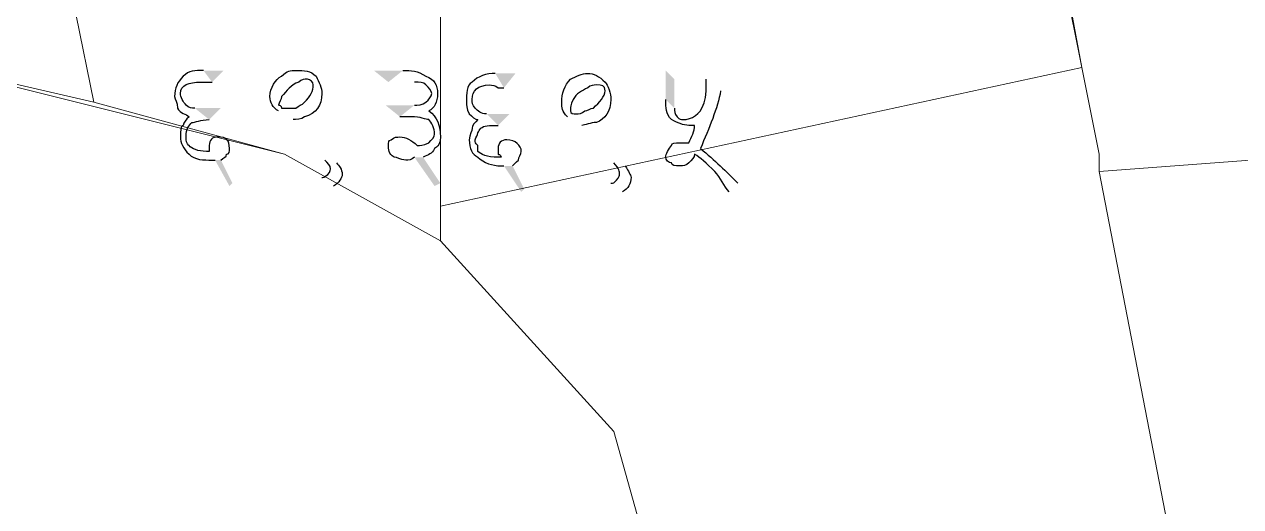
# Model space of a CAD drawing. Header units: metres. Extents: x 345912 to 349030, y 3061206 to 3061792.
# Drawn here: x 346026.44 to 346047.83, y 3061277.5 to 3061285.98 of the extents above; entities that cross this region are included whole.
import ezdxf

# ---------------------------------------------------------------- set-up
doc = ezdxf.new("R2010")
doc.units = ezdxf.units.M
doc.header["$MEASUREMENT"] = 0
doc.layers.add('PDF5_Geometry', color=7, linetype='Continuous')
doc.layers.add('PDF5_Solid Fills', color=7, linetype='Continuous')

msp = doc.modelspace()

# ---------------------------------------------------------------- hatches: boundary and pattern name
at = {"layer": 'PDF5_Solid Fills', "transparency": 33554559}
h = msp.add_hatch(color=256, dxfattribs=at)
h.paths.add_polyline_path([(346029.74134, 3061284.96444), (346029.94454, 3061285.16764), (346029.58894, 3061285.16764)], flags=0)
h.paths.add_polyline_path([(346029.79214, 3061283.59284), (346030.04614, 3061283.13564), (346030.09694, 3061283.18644), (346029.89374, 3061283.59284)], flags=0)
h.paths.add_polyline_path([(346029.69054, 3061284.30404), (346029.89374, 3061284.50724), (346029.43654, 3061284.50724)], flags=0)
h.paths.add_polyline_path([(346031.16374, 3061284.30404), (346031.92574, 3061283.54204)], flags=0)
h.paths.add_polyline_path([(346031.87494, 3061283.13564), (346031.67174, 3061283.28804)], flags=0)
h.paths.add_polyline_path([(346031.72254, 3061283.59284), (346030.90974, 3061284.45644)], flags=0)
h.paths.add_polyline_path([(346032.84014, 3061284.96444), (346032.58614, 3061285.16764), (346033.09414, 3061285.16764)], flags=0)
h.paths.add_polyline_path([(346033.44974, 3061283.64364), (346033.75454, 3061283.18644), (346033.65294, 3061283.13564), (346033.29734, 3061283.64364)], flags=0)
h.paths.add_polyline_path([(346033.04334, 3061284.35484), (346032.78934, 3061284.55804), (346033.29734, 3061284.55804)], flags=0)
h = msp.add_hatch(color=256, dxfattribs=at)
h.paths.add_polyline_path([(346034.87214, 3061284.86284), (346035.07534, 3061285.11684), (346034.71974, 3061285.11684)], flags=0)
h.paths.add_polyline_path([(346034.87214, 3061283.49124), (346035.17694, 3061283.03404), (346035.22774, 3061283.08484), (346035.02454, 3061283.49124)], flags=0)
h.paths.add_polyline_path([(346034.77054, 3061284.20244), (346034.97374, 3061284.40564), (346034.56734, 3061284.40564)], flags=0)
h.paths.add_polyline_path([(346036.24374, 3061284.20244), (346037.00574, 3061283.49124)], flags=0)
h.paths.add_polyline_path([(346036.95494, 3061283.03404), (346036.75174, 3061283.18644)], flags=0)
h.paths.add_polyline_path([(346036.80254, 3061283.54204), (346035.98974, 3061284.35484)], flags=0)
h.paths.add_polyline_path([(346038.42814, 3061285.01524), (346038.68214, 3061284.81204)], flags=0)
h.paths.add_polyline_path([(346038.98694, 3061283.18644), (346038.83454, 3061283.03404)], flags=0)
h.paths.add_polyline_path([(346037.71694, 3061284.65964), (346037.71694, 3061285.16764), (346037.86934, 3061285.01524), (346037.86934, 3061284.50724)], flags=0)

# ---------------------------------------------------------------- linework, layer by layer
at = {"layer": 'PDF5_Geometry', "lineweight": 9}
for points in [[(346027.65854, 3061284.60884), (346023.69614, 3061285.52324), (346021.56254, 3061285.52324), (346013.63774, 3061285.82803), (346013.02814, 3061287.96164), (346013.63774, 3061290.70485), (346013.63774, 3061296.19123), (346018.81933, 3061296.19123), (346026.43933, 3061296.19123), (346027.35373, 3061286.13284)], [(346027.65854, 3061284.60884), (346023.69614, 3061285.52324), (346021.56254, 3061285.52324), (346013.63774, 3061285.82803), (346013.02814, 3061287.96164), (346013.63774, 3061290.70485), (346013.63774, 3061296.19123), (346018.81933, 3061296.19123), (346026.43933, 3061296.19123), (346027.35373, 3061286.13284)], [(346056.00494, 3061294.66724), (346056.30974, 3061292.22884), (346057.52894, 3061284.30403), (346045.33694, 3061283.38963), (346045.33694, 3061283.69444), (346045.03214, 3061285.21844), (346043.50814, 3061293.44803), (346042.89854, 3061296.19123), (346049.60414, 3061294.97205)], [(346056.00494, 3061294.66724), (346056.30974, 3061292.22884), (346057.52894, 3061284.30403), (346045.33694, 3061283.38963), (346045.33694, 3061283.69444), (346045.03214, 3061285.21844), (346043.50814, 3061293.44803), (346042.89854, 3061296.19123), (346049.60414, 3061294.97205)], [(346044.72733, 3061286.74243), (346045.03214, 3061285.21844), (346033.75454, 3061282.78004), (346033.75454, 3061286.43764)], [(346044.72733, 3061286.74243), (346045.03214, 3061285.21844), (346033.75454, 3061282.78004), (346033.75454, 3061286.43764)], [(346033.75454, 3061286.43764), (346033.75454, 3061282.78004), (346033.75454, 3061282.17044), (346031.01134, 3061283.69444), (346027.65854, 3061284.60884), (346027.35373, 3061286.13284)], [(346033.75454, 3061286.43764), (346033.75454, 3061282.78004), (346033.75454, 3061282.17044), (346031.01134, 3061283.69444), (346027.65854, 3061284.60884), (346027.35373, 3061286.13284)], [(346033.75454, 3061282.17044), (346036.80254, 3061278.81764), (346038.93614, 3061271.19764), (346001.44574, 3061271.19764), (346000.22653, 3061277.59844), (346000.22653, 3061284.30403), (346005.40814, 3061284.60884), (346007.84653, 3061284.60884), (346011.80894, 3061285.52324), (346013.63774, 3061285.82803), (346021.56254, 3061285.52324), (346023.69614, 3061285.52324), (346031.01134, 3061283.69444)], [(346033.75454, 3061282.17044), (346036.80254, 3061278.81764), (346038.93614, 3061271.19764), (346001.44574, 3061271.19764), (346000.22653, 3061277.59844), (346000.22653, 3061284.30403), (346005.40814, 3061284.60884), (346007.84653, 3061284.60884), (346011.80894, 3061285.52324), (346013.63774, 3061285.82803), (346021.56254, 3061285.52324), (346023.69614, 3061285.52324), (346031.01134, 3061283.69444)], [(346045.33694, 3061283.38963), (346047.16574, 3061273.94085), (346046.86094, 3061271.50243), (346046.55614, 3061271.19764), (346038.93614, 3061271.19764), (346036.80254, 3061278.81764), (346033.75454, 3061282.17044), (346033.75454, 3061282.78004), (346045.03214, 3061285.21844), (346045.33694, 3061283.69444)], [(346045.33694, 3061283.38963), (346047.16574, 3061273.94085), (346046.86094, 3061271.50243), (346046.55614, 3061271.19764), (346038.93614, 3061271.19764), (346036.80254, 3061278.81764), (346033.75454, 3061282.17044), (346033.75454, 3061282.78004), (346045.03214, 3061285.21844), (346045.33694, 3061283.69444)], [(346057.52894, 3061283.08485), (346058.44334, 3061273.63604), (346058.74814, 3061272.41683), (346046.86094, 3061271.50243), (346047.16574, 3061273.94085), (346045.33694, 3061283.38963), (346057.52894, 3061284.30403)], [(346057.52894, 3061283.08485), (346058.44334, 3061273.63604), (346058.74814, 3061272.41683), (346046.86094, 3061271.50243), (346047.16574, 3061273.94085), (346045.33694, 3061283.38963), (346057.52894, 3061284.30403)]]:
    msp.add_lwpolyline(points, close=True, dxfattribs=at)
at = {"layer": 'PDF5_Geometry', "lineweight": 25}
for points in [[(346029.23334, 3061285.06604), (346029.13174, 3061284.96444), (346029.08094, 3061284.86284), (346029.08094, 3061284.71044)], [(346029.58894, 3061285.16764), (346029.43654, 3061285.16764), (346029.33494, 3061285.16764), (346029.23334, 3061285.06604)], [(346030.75734, 3061284.71044), (346030.75734, 3061284.86284), (346030.85894, 3061285.01524), (346030.96054, 3061285.06604)], [(346030.96054, 3061285.06604), (346031.06214, 3061285.16764), (346031.11294, 3061285.16764), (346031.21454, 3061285.16764)], [(346031.21454, 3061285.16764), (346031.36694, 3061285.16764), (346031.46854, 3061285.16764), (346031.57014, 3061285.06604)], [(346031.41774, 3061285.01524), (346031.36694, 3061285.01524), (346031.31614, 3061285.01524), (346031.26534, 3061284.96444)], [(346031.51934, 3061284.91364), (346031.51934, 3061284.96444), (346031.46854, 3061285.01524), (346031.41774, 3061285.01524)], [(346031.57014, 3061285.06604), (346031.62094, 3061284.96444), (346031.67174, 3061284.86284), (346031.67174, 3061284.76124)], [(346033.09414, 3061285.16764), (346033.24654, 3061285.16764), (346033.34814, 3061285.16764), (346033.50054, 3061285.06604)], [(346033.50054, 3061285.06604), (346033.65294, 3061285.01524), (346033.70374, 3061284.91364), (346033.70374, 3061284.76124)], [(346034.71974, 3061285.11684), (346034.56734, 3061285.11684), (346034.41494, 3061285.06604), (346034.31334, 3061284.96444)], [(346035.88814, 3061284.60884), (346035.88814, 3061284.76124), (346035.93894, 3061284.91364), (346036.04054, 3061285.01524)], [(346036.04054, 3061285.01524), (346036.14214, 3061285.06604), (346036.24374, 3061285.11684), (346036.34534, 3061285.11684)], [(346036.34534, 3061285.11684), (346036.44694, 3061285.11684), (346036.54854, 3061285.06604), (346036.65014, 3061284.96444)], [(346038.37734, 3061284.55804), (346038.42814, 3061284.65964), (346038.42814, 3061284.81204), (346038.42814, 3061285.01524)], [(346029.18254, 3061284.76124), (346029.18254, 3061284.91364), (346029.33494, 3061284.96444), (346029.53814, 3061284.96444)], [(346029.53814, 3061284.96444), (346029.58894, 3061284.96444), (346029.58894, 3061284.96444), (346029.63974, 3061284.96444)], [(346029.63974, 3061284.96444), (346029.69054, 3061284.96444), (346029.74134, 3061284.96444), (346029.74134, 3061284.96444)], [(346031.26534, 3061284.96444), (346031.11294, 3061284.91364), (346031.06214, 3061284.81204), (346030.96054, 3061284.71044)], [(346031.36694, 3061284.60884), (346031.46854, 3061284.71044), (346031.51934, 3061284.81204), (346031.51934, 3061284.91364)], [(346033.50054, 3061284.91364), (346033.44974, 3061284.96444), (346033.39894, 3061284.96444), (346033.29734, 3061284.96444)], [(346033.60214, 3061284.76124), (346033.60214, 3061284.81204), (346033.55134, 3061284.86284), (346033.50054, 3061284.91364)], [(346034.31334, 3061284.96444), (346034.21174, 3061284.91364), (346034.21174, 3061284.76124), (346034.21174, 3061284.60884)], [(346034.31334, 3061284.65964), (346034.31334, 3061284.81204), (346034.41494, 3061284.91364), (346034.61814, 3061284.91364)], [(346034.61814, 3061284.91364), (346034.66894, 3061284.91364), (346034.71974, 3061284.91364), (346034.77054, 3061284.86284)], [(346034.77054, 3061284.86284), (346034.82134, 3061284.86284), (346034.82134, 3061284.86284), (346034.87214, 3061284.86284)], [(346036.34534, 3061284.86284), (346036.24374, 3061284.81204), (346036.14214, 3061284.76124), (346036.09134, 3061284.65964)], [(346036.49774, 3061284.91364), (346036.44694, 3061284.91364), (346036.39614, 3061284.91364), (346036.34534, 3061284.86284)], [(346036.44694, 3061284.50724), (346036.54854, 3061284.60884), (346036.65014, 3061284.71044), (346036.65014, 3061284.81204)], [(346036.65014, 3061284.81204), (346036.65014, 3061284.91364), (346036.59934, 3061284.91364), (346036.49774, 3061284.91364)], [(346036.65014, 3061284.96444), (346036.70094, 3061284.91364), (346036.75174, 3061284.76124), (346036.75174, 3061284.65964)], [(346038.68214, 3061284.81204), (346038.63134, 3061284.50724), (346038.47894, 3061284.15164), (346038.32654, 3061283.79604)], [(346029.08094, 3061284.71044), (346029.08094, 3061284.65964), (346029.13174, 3061284.60884), (346029.13174, 3061284.50724)], [(346029.28414, 3061284.55804), (346029.23334, 3061284.60884), (346029.18254, 3061284.71044), (346029.18254, 3061284.76124)], [(346030.90974, 3061284.45644), (346030.80814, 3061284.50724), (346030.75734, 3061284.60884), (346030.75734, 3061284.71044)], [(346030.96054, 3061284.71044), (346030.96054, 3061284.65964), (346030.90974, 3061284.60884), (346030.90974, 3061284.55804)], [(346031.21454, 3061284.50724), (346031.26534, 3061284.55804), (346031.31614, 3061284.55804), (346031.36694, 3061284.60884)], [(346031.67174, 3061284.76124), (346031.67174, 3061284.55804), (346031.57014, 3061284.40564), (346031.36694, 3061284.35484)], [(346033.29734, 3061284.55804), (346033.34814, 3061284.55804), (346033.44974, 3061284.55804), (346033.50054, 3061284.60884)], [(346033.50054, 3061284.60884), (346033.55134, 3061284.65964), (346033.60214, 3061284.71044), (346033.60214, 3061284.76124)], [(346033.70374, 3061284.76124), (346033.70374, 3061284.60884), (346033.65294, 3061284.50724), (346033.55134, 3061284.45644)], [(346034.21174, 3061284.60884), (346034.21174, 3061284.55804), (346034.21174, 3061284.50724), (346034.26254, 3061284.40564)], [(346034.36414, 3061284.50724), (346034.31334, 3061284.55804), (346034.31334, 3061284.60884), (346034.31334, 3061284.65964)], [(346035.98974, 3061284.35484), (346035.88814, 3061284.45644), (346035.88814, 3061284.50724), (346035.88814, 3061284.60884)], [(346036.09134, 3061284.65964), (346036.04054, 3061284.55804), (346036.04054, 3061284.50724), (346036.04054, 3061284.50724)], [(346036.75174, 3061284.65964), (346036.75174, 3061284.45644), (346036.65014, 3061284.30404), (346036.49774, 3061284.25324)], [(346037.81854, 3061284.30404), (346037.71694, 3061284.40564), (346037.71694, 3061284.50724), (346037.71694, 3061284.65964)], [(346029.13174, 3061284.50724), (346029.18254, 3061284.40564), (346029.28414, 3061284.40564), (346029.33494, 3061284.35484)], [(346029.33494, 3061284.35484), (346029.28414, 3061284.30404), (346029.23334, 3061284.25324), (346029.23334, 3061284.20244)], [(346029.43654, 3061284.50724), (346029.38574, 3061284.50724), (346029.33494, 3061284.50724), (346029.28414, 3061284.55804)], [(346030.90974, 3061284.55804), (346030.90974, 3061284.55804), (346030.96054, 3061284.55804), (346030.96054, 3061284.50724)], [(346030.96054, 3061284.50724), (346030.96054, 3061284.50724), (346031.01134, 3061284.50724), (346031.06214, 3061284.50724)], [(346031.06214, 3061284.50724), (346031.11294, 3061284.50724), (346031.16374, 3061284.50724), (346031.21454, 3061284.50724)], [(346031.36694, 3061284.35484), (346031.31614, 3061284.30404), (346031.21454, 3061284.30404), (346031.16374, 3061284.30404)], [(346033.14494, 3061284.35484), (346033.09414, 3061284.35484), (346033.04334, 3061284.35484), (346033.04334, 3061284.35484)], [(346033.24654, 3061284.35484), (346033.24654, 3061284.35484), (346033.19574, 3061284.35484), (346033.14494, 3061284.35484)], [(346033.55134, 3061284.30404), (346033.50054, 3061284.30404), (346033.39894, 3061284.35484), (346033.24654, 3061284.35484)], [(346033.55134, 3061284.45644), (346033.70374, 3061284.35484), (346033.75454, 3061284.20244), (346033.75454, 3061283.99924)], [(346034.26254, 3061284.40564), (346034.31334, 3061284.35484), (346034.36414, 3061284.30404), (346034.41494, 3061284.30404)], [(346034.56734, 3061284.40564), (346034.46574, 3061284.40564), (346034.41494, 3061284.45644), (346034.36414, 3061284.50724)], [(346036.04054, 3061284.50724), (346036.04054, 3061284.45644), (346036.04054, 3061284.45644), (346036.04054, 3061284.45644)], [(346036.04054, 3061284.45644), (346036.04054, 3061284.40564), (346036.09134, 3061284.40564), (346036.14214, 3061284.40564)], [(346036.14214, 3061284.40564), (346036.19294, 3061284.40564), (346036.24374, 3061284.40564), (346036.29454, 3061284.45644)], [(346036.29454, 3061284.45644), (346036.34534, 3061284.45644), (346036.39614, 3061284.50724), (346036.44694, 3061284.50724)], [(346037.86934, 3061284.50724), (346037.86934, 3061284.45644), (346037.86934, 3061284.40564), (346037.92014, 3061284.35484)], [(346037.92014, 3061284.35484), (346037.97094, 3061284.30404), (346037.97094, 3061284.30404), (346038.02174, 3061284.30404)], [(346038.02174, 3061284.30404), (346038.17414, 3061284.30404), (346038.32654, 3061284.40564), (346038.37734, 3061284.55804)], [(346029.23334, 3061284.20244), (346029.18254, 3061284.20244), (346029.18254, 3061284.10084), (346029.18254, 3061283.99924)], [(346029.28414, 3061283.99924), (346029.28414, 3061284.15164), (346029.33494, 3061284.20244), (346029.38574, 3061284.25324)], [(346029.38574, 3061284.25324), (346029.43654, 3061284.25324), (346029.53814, 3061284.30404), (346029.69054, 3061284.30404)], [(346033.65294, 3061284.05004), (346033.65294, 3061284.15164), (346033.60214, 3061284.25324), (346033.55134, 3061284.30404)], [(346034.31334, 3061284.15164), (346034.31334, 3061284.10084), (346034.26254, 3061284.05004), (346034.26254, 3061283.94844)], [(346034.41494, 3061284.30404), (346034.36414, 3061284.25324), (346034.31334, 3061284.20244), (346034.31334, 3061284.15164)], [(346034.36414, 3061283.94844), (346034.41494, 3061284.05004), (346034.41494, 3061284.10084), (346034.46574, 3061284.15164)], [(346034.46574, 3061284.15164), (346034.51654, 3061284.20244), (346034.61814, 3061284.20244), (346034.77054, 3061284.20244)], [(346036.49774, 3061284.25324), (346036.39614, 3061284.25324), (346036.29454, 3061284.20244), (346036.24374, 3061284.20244)], [(346038.12334, 3061284.20244), (346038.02174, 3061284.20244), (346037.92014, 3061284.25324), (346037.81854, 3061284.30404)], [(346038.12334, 3061283.89764), (346038.17414, 3061283.99924), (346038.22494, 3061284.10084), (346038.22494, 3061284.20244)], [(346038.22494, 3061284.20244), (346038.22494, 3061284.20244), (346038.17414, 3061284.20244), (346038.12334, 3061284.20244)], [(346029.18254, 3061283.99924), (346029.18254, 3061283.89764), (346029.23334, 3061283.79604), (346029.33494, 3061283.69444)], [(346029.28414, 3061283.94844), (346029.28414, 3061283.94844), (346029.28414, 3061283.99924), (346029.28414, 3061283.99924)], [(346029.33494, 3061283.84684), (346029.33494, 3061283.84684), (346029.28414, 3061283.89764), (346029.28414, 3061283.94844)], [(346029.84294, 3061283.99924), (346029.74134, 3061283.99924), (346029.69054, 3061283.94844), (346029.69054, 3061283.84684)], [(346030.04614, 3061283.79604), (346030.04614, 3061283.94844), (346029.99534, 3061283.99924), (346029.84294, 3061283.99924)], [(346032.84014, 3061283.84684), (346032.84014, 3061283.89764), (346032.84014, 3061283.94844), (346032.89094, 3061283.94844)], [(346032.89094, 3061283.94844), (346032.94174, 3061283.99924), (346032.99254, 3061283.99924), (346033.04334, 3061283.99924)], [(346033.04334, 3061283.99924), (346033.14494, 3061283.99924), (346033.24654, 3061283.94844), (346033.34814, 3061283.84684)], [(346033.55134, 3061283.89764), (346033.60214, 3061283.94844), (346033.65294, 3061283.99924), (346033.65294, 3061284.05004)], [(346033.75454, 3061283.99924), (346033.75454, 3061283.94844), (346033.75454, 3061283.84684), (346033.65294, 3061283.79604)], [(346034.26254, 3061283.94844), (346034.26254, 3061283.79604), (346034.31334, 3061283.69444), (346034.41494, 3061283.64364)], [(346034.41494, 3061283.84684), (346034.36414, 3061283.89764), (346034.36414, 3061283.89764), (346034.36414, 3061283.94844)], [(346034.92294, 3061283.94844), (346034.82134, 3061283.94844), (346034.77054, 3061283.89764), (346034.77054, 3061283.79604)], [(346035.17694, 3061283.74524), (346035.17694, 3061283.84684), (346035.07534, 3061283.94844), (346034.92294, 3061283.94844)], [(346029.63974, 3061283.74524), (346029.48734, 3061283.74524), (346029.38574, 3061283.79604), (346029.33494, 3061283.84684)], [(346029.69054, 3061283.74524), (346029.69054, 3061283.74524), (346029.69054, 3061283.74524), (346029.63974, 3061283.74524)], [(346029.69054, 3061283.84684), (346029.69054, 3061283.84684), (346029.69054, 3061283.79604), (346029.69054, 3061283.79604)], [(346029.69054, 3061283.79604), (346029.69054, 3061283.79604), (346029.69054, 3061283.74524), (346029.69054, 3061283.74524)], [(346029.99534, 3061283.69444), (346030.04614, 3061283.69444), (346030.04614, 3061283.74524), (346030.04614, 3061283.79604)], [(346032.94174, 3061283.64364), (346032.84014, 3061283.69444), (346032.84014, 3061283.79604), (346032.84014, 3061283.84684)], [(346033.34814, 3061283.84684), (346033.39894, 3061283.84684), (346033.44974, 3061283.84684), (346033.55134, 3061283.89764)], [(346033.65294, 3061283.79604), (346033.60214, 3061283.69444), (346033.55134, 3061283.69444), (346033.44974, 3061283.64364)], [(346034.41494, 3061283.74524), (346034.41494, 3061283.79604), (346034.41494, 3061283.79604), (346034.41494, 3061283.84684)], [(346034.77054, 3061283.64364), (346034.56734, 3061283.64364), (346034.46574, 3061283.69444), (346034.41494, 3061283.74524)], [(346034.77054, 3061283.79604), (346034.77054, 3061283.74524), (346034.77054, 3061283.74524), (346034.77054, 3061283.74524)], [(346034.77054, 3061283.74524), (346034.77054, 3061283.74524), (346034.77054, 3061283.69444), (346034.77054, 3061283.69444)], [(346035.12614, 3061283.59284), (346035.12614, 3061283.64364), (346035.17694, 3061283.69444), (346035.17694, 3061283.74524)], [(346037.71694, 3061283.64364), (346037.71694, 3061283.69444), (346037.76774, 3061283.79604), (346037.81854, 3061283.84684)], [(346037.81854, 3061283.84684), (346037.81854, 3061283.89764), (346037.86934, 3061283.89764), (346037.97094, 3061283.89764)], [(346037.97094, 3061283.89764), (346038.02174, 3061283.89764), (346038.07254, 3061283.89764), (346038.12334, 3061283.89764)], [(346038.32654, 3061283.79604), (346038.58054, 3061283.59284), (346038.78374, 3061283.38964), (346038.98694, 3061283.18644)], [(346029.33494, 3061283.69444), (346029.43654, 3061283.59284), (346029.58894, 3061283.59284), (346029.74134, 3061283.59284)], [(346029.74134, 3061283.59284), (346029.74134, 3061283.59284), (346029.79214, 3061283.59284), (346029.79214, 3061283.59284)], [(346029.89374, 3061283.59284), (346029.94454, 3061283.64364), (346029.99534, 3061283.64364), (346029.99534, 3061283.69444)], [(346031.82414, 3061283.44044), (346031.82414, 3061283.49124), (346031.77334, 3061283.54204), (346031.72254, 3061283.59284)], [(346031.92574, 3061283.54204), (346031.97654, 3061283.49124), (346032.02734, 3061283.44044), (346032.02734, 3061283.33884)], [(346033.14494, 3061283.59284), (346033.04334, 3061283.59284), (346032.99254, 3061283.64364), (346032.94174, 3061283.64364)], [(346033.29734, 3061283.64364), (346033.24654, 3061283.59284), (346033.19574, 3061283.59284), (346033.14494, 3061283.59284)], [(346034.41494, 3061283.64364), (346034.51654, 3061283.54204), (346034.66894, 3061283.49124), (346034.82134, 3061283.49124)], [(346034.77054, 3061283.69444), (346034.77054, 3061283.69444), (346034.82134, 3061283.69444), (346034.82134, 3061283.64364)], [(346034.82134, 3061283.64364), (346034.77054, 3061283.64364), (346034.77054, 3061283.64364), (346034.77054, 3061283.64364)], [(346035.02454, 3061283.49124), (346035.07534, 3061283.54204), (346035.07534, 3061283.54204), (346035.12614, 3061283.59284)], [(346036.90414, 3061283.33884), (346036.90414, 3061283.38964), (346036.90414, 3061283.44044), (346036.80254, 3061283.54204)], [(346037.81854, 3061283.54204), (346037.76774, 3061283.54204), (346037.71694, 3061283.59284), (346037.71694, 3061283.64364)], [(346037.97094, 3061283.49124), (346037.86934, 3061283.49124), (346037.81854, 3061283.49124), (346037.81854, 3061283.54204)], [(346038.12334, 3061283.54204), (346038.07254, 3061283.49124), (346038.02174, 3061283.49124), (346037.97094, 3061283.49124)], [(346038.22494, 3061283.69444), (346038.22494, 3061283.64364), (346038.17414, 3061283.59284), (346038.12334, 3061283.54204)], [(346038.58054, 3061283.38964), (346038.42814, 3061283.54204), (346038.32654, 3061283.64364), (346038.22494, 3061283.69444)], [(346031.67174, 3061283.28804), (346031.67174, 3061283.28804), (346031.72254, 3061283.28804), (346031.77334, 3061283.33884)], [(346031.77334, 3061283.33884), (346031.82414, 3061283.38964), (346031.82414, 3061283.44044), (346031.82414, 3061283.44044)], [(346032.02734, 3061283.33884), (346032.02734, 3061283.28804), (346031.97654, 3061283.18644), (346031.87494, 3061283.13564)], [(346034.82134, 3061283.49124), (346034.82134, 3061283.49124), (346034.87214, 3061283.49124), (346034.87214, 3061283.49124)], [(346036.85334, 3061283.23724), (346036.90414, 3061283.28804), (346036.90414, 3061283.33884), (346036.90414, 3061283.33884)], [(346037.10734, 3061283.28804), (346037.10734, 3061283.18644), (346037.05654, 3061283.08484), (346036.95494, 3061283.03404)], [(346037.00574, 3061283.49124), (346037.05654, 3061283.38964), (346037.10734, 3061283.33884), (346037.10734, 3061283.28804)], [(346038.83454, 3061283.03404), (346038.73294, 3061283.13564), (346038.68214, 3061283.28804), (346038.58054, 3061283.38964)], [(346036.75174, 3061283.18644), (346036.80254, 3061283.18644), (346036.80254, 3061283.18644), (346036.85334, 3061283.23724)]]:
    msp.add_open_spline(points, degree=3, dxfattribs=at)

doc.saveas('drawing.dxf')
